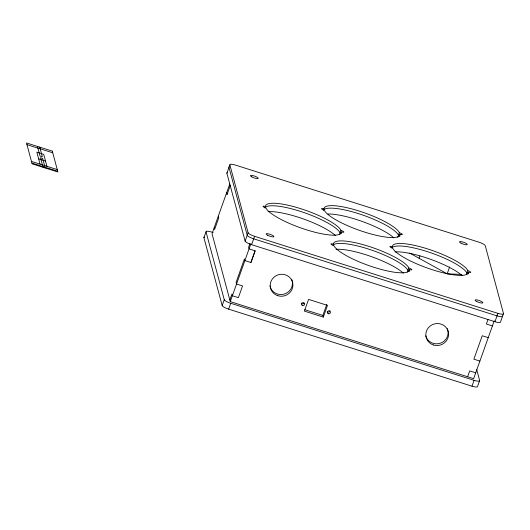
<?xml version="1.0" encoding="UTF-8"?>
<svg xmlns="http://www.w3.org/2000/svg" width="530" height="530" viewBox="0 0 530 530"><rect width="100%" height="100%" fill="white"/><g stroke="black" fill="none" stroke-linecap="round" stroke-linejoin="round"><path stroke-width="0.79" d="M476.649 369.377L479.65 380.553L477.563 386.416A6.386 1.451 19.6 0 1 471.998 386.184L228.635 309.142A6.386 1.451 19.6 0 1 222.169 305.558L203.931 237.685L206.018 231.829A6.386 1.451 19.6 0 1 211.583 232.054L213.159 232.551M226.886 173.224L229.868 164.856A6.386 1.451 19.6 0 1 235.433 165.082L478.789 242.124A6.386 1.451 19.6 0 1 485.261 245.708L503.5 313.581L500.519 321.948A6.386 1.451 19.6 0 1 494.954 321.723L251.591 244.681A6.386 1.451 19.6 0 1 245.118 241.097L226.886 173.224A6.386 1.451 19.6 0 1 227.463 172.641M229.775 183.943L212.04 233.75L230.278 301.623L473.634 378.665L494.245 320.796M227.098 194.43L226.648 192.728L227.098 194.411L230.232 185.639M222.169 305.558L224.256 299.695L206.018 231.829M245.118 241.097L248.1 232.723L229.868 164.856M229.828 299.947L231.915 294.084L232.365 295.76L238.381 297.668L242.554 285.948L236.539 284.04L236.089 282.364L244.436 258.925L244.886 260.601L250.975 262.529L255.149 250.809L249.06 248.881L248.603 247.205L249.908 243.542M230.278 301.623L250.882 243.754M228.635 309.142L230.722 303.279A6.386 1.451 19.6 0 1 224.256 299.695M251.591 244.681L254.572 236.307A6.386 1.451 19.6 0 1 248.1 232.723M265.126 207.813L265.543 206.249A40.148 9.096 19.6 0 1 300.642 208.654A40.148 9.096 19.6 0 1 340.856 230.093L339.584 234.406M250.902 262.509L255.076 250.783M323.598 210.191L324.015 208.635A40.148 9.096 19.6 0 1 359.108 211.039A40.148 9.096 19.6 0 1 399.322 232.478L397.785 237.526M333.072 245.45L333.489 243.886A40.148 9.096 19.6 0 1 368.582 246.291A40.148 9.096 19.6 0 1 408.796 267.729L407.524 272.042M340.71 233.743L341.505 231.908A2.736 0.623 19.6 0 0 343.897 232.001A2.736 0.623 19.6 0 0 341.121 230.464L340.995 230.431M323.32 317.106L327.494 305.386L308.573 299.397L304.406 311.117L323.32 317.106L322.869 315.43L326.785 304.439M391.968 248.033L392.385 246.477A40.148 9.096 19.6 0 1 427.478 248.881A40.148 9.096 19.6 0 1 467.692 270.32L466.42 274.633M398.958 236.751L399.978 234.286A2.736 0.623 19.6 0 0 402.363 234.386A2.736 0.623 19.6 0 0 399.587 232.849L399.468 232.816M408.65 271.38L409.451 269.545A2.736 0.623 19.6 0 0 411.837 269.637A2.736 0.623 19.6 0 0 409.061 268.101L408.941 268.067M419.064 258.262L419.873 255.977M409.697 253.075L447.168 273.831L449.606 266.981M467.546 273.97L468.348 272.128A2.736 0.623 19.6 0 0 470.733 272.228L470.547 271.963A2.736 0.623 19.6 0 0 467.957 270.691L467.831 270.658M467.619 376.764L469.706 370.901L475.721 372.809M487.964 319.623L486.394 324.022L492.416 325.923M471.998 386.184L474.085 380.328A6.386 1.451 19.6 0 0 479.65 380.553M494.954 321.723L497.928 313.356A6.386 1.451 19.6 0 0 503.5 313.581M447.168 273.831L461.749 274.427M26.95 144.637L52.748 152.806M38.644 158.868L45.52 161.047M31.462 161.425L57.26 169.593M31.913 163.101L57.71 171.269M254.572 236.307L497.928 313.356M488.243 337.643L482.22 335.742L473.873 359.181L479.895 361.089M304.737 309.686L322.869 315.43M230.722 303.279L474.085 380.328M324.042 208.939L323.916 208.893A2.736 0.623 19.6 0 0 321.531 208.794A2.736 0.623 19.6 0 0 324.3 210.331L324.572 210.702A40.148 9.096 19.6 0 0 364.779 232.14A40.148 9.096 19.6 0 0 399.878 234.545L399.845 234.24M392.412 246.781L392.286 246.735A2.736 0.623 19.6 0 0 389.967 246.457L389.901 246.635A2.736 0.623 19.6 0 0 392.67 248.173L392.935 248.543A40.148 9.096 19.6 0 0 433.149 269.982A40.148 9.096 19.6 0 0 468.248 272.387L468.215 272.082M265.576 206.554L265.45 206.508A2.736 0.623 19.6 0 0 263.059 206.409A2.736 0.623 19.6 0 0 265.835 207.945L266.1 208.323A40.148 9.096 19.6 0 0 306.313 229.762A40.148 9.096 19.6 0 0 341.413 232.16L341.38 231.862M333.516 244.191L333.39 244.144A2.736 0.623 19.6 0 0 331.005 244.045A2.736 0.623 19.6 0 0 333.774 245.582L334.046 245.96A40.148 9.096 19.6 0 0 374.253 267.398A40.148 9.096 19.6 0 0 409.352 269.796L409.319 269.498M218.3 216.174L218.751 217.85L214.577 229.569L214.127 227.893M46.938 166.327L43.718 154.336L36.842 152.156L40.061 164.148M39.743 147.148L42.321 156.741L40.002 156.005L37.425 146.412M45.229 167.977L42.652 158.384L40.452 157.688L43.029 167.281M447.287 328.507A11.408 10.978 -15 0 1 440.337 343.221A11.408 10.978 -15 0 1 425.742 335.834M329.938 310.732A1.55 1.491 -15 0 1 327.229 311.66M304.061 302.955A1.55 1.491 -15 0 1 301.206 303.167M292.394 281.993A11.408 10.978 -15 0 1 282.887 294.408A11.408 10.978 -15 0 1 269.936 285.862M291.646 279.231A11.408 10.978 -15 0 1 292.275 281.291M468.619 273.818A2.736 0.623 19.6 0 0 467.062 273.202L466.798 272.831A40.148 9.096 19.6 0 0 430.307 252.618A40.148 9.096 19.6 0 0 392.392 247.417M324.022 209.575A40.148 9.096 19.6 0 1 361.937 214.776A40.148 9.096 19.6 0 1 398.427 234.989L398.692 235.36A2.736 0.623 19.6 0 1 400.249 235.976M333.496 244.827A40.148 9.096 19.6 0 1 371.411 250.027A40.148 9.096 19.6 0 1 407.901 270.24L408.166 270.611A2.736 0.623 19.6 0 1 409.723 271.234M264.921 207.912A40.148 9.096 19.6 0 1 301.61 211.768A40.148 9.096 19.6 0 1 339.962 232.604L340.227 232.975A2.736 0.623 19.6 0 1 341.035 233.266M229.059 166.996A6.386 1.451 19.6 0 0 228.973 167.367L247.205 235.234A6.386 1.451 19.6 0 0 253.678 238.818L497.041 315.867A6.386 1.451 19.6 0 0 502.606 316.092M203.931 237.685A6.386 1.451 19.6 0 1 204.514 237.102M327.918 214.007A40.148 9.096 19.6 0 1 362.951 221.726A40.148 9.096 19.6 0 1 393.883 237.91M336.033 249.332A40.148 9.096 19.6 0 1 371.185 256.533A40.148 9.096 19.6 0 1 403.356 273.169M268.087 211.695A40.148 9.096 19.6 0 1 303.246 218.897A40.148 9.096 19.6 0 1 335.417 235.532M394.929 251.922A40.148 9.096 19.6 0 1 430.082 259.124A40.148 9.096 19.6 0 1 462.253 275.752M52.298 151.123L26.5 142.954L32.105 163.823L57.903 171.992L52.298 151.123M277.833 295.72A11.408 10.978 -15 0 0 292.726 282.967A11.408 10.978 -15 0 0 274.109 277.071A11.408 10.978 -15 0 0 277.833 295.72M433.474 344.997A11.408 10.978 -15 0 0 448.373 332.244A11.408 10.978 -15 0 0 429.757 326.348A11.408 10.978 -15 0 0 433.474 344.997M328.342 313.76A1.55 1.491 -15 0 0 330.369 312.024A1.55 1.491 -15 0 0 327.831 311.223A1.55 1.491 -15 0 0 328.342 313.76M302.544 305.591A1.55 1.491 -15 0 0 304.571 303.856A1.55 1.491 -15 0 0 302.034 303.054A1.55 1.491 -15 0 0 302.544 305.591M460.901 243.084A4.107 0.927 19.6 0 0 467.248 244.648A4.107 0.927 19.6 0 0 462.153 241.826A4.107 0.927 19.6 0 0 460.901 243.084M476.463 301.331A4.107 0.927 19.6 0 0 482.803 302.895A4.107 0.927 19.6 0 0 477.709 300.073A4.107 0.927 19.6 0 0 476.463 301.331M267.498 235.174A4.107 0.927 19.6 0 0 273.844 236.738A4.107 0.927 19.6 0 0 268.75 233.915A4.107 0.927 19.6 0 0 267.498 235.174M251.843 176.901A4.107 0.927 19.6 0 0 258.183 178.464A4.107 0.927 19.6 0 0 253.088 175.642A4.107 0.927 19.6 0 0 251.843 176.901"/></g></svg>
